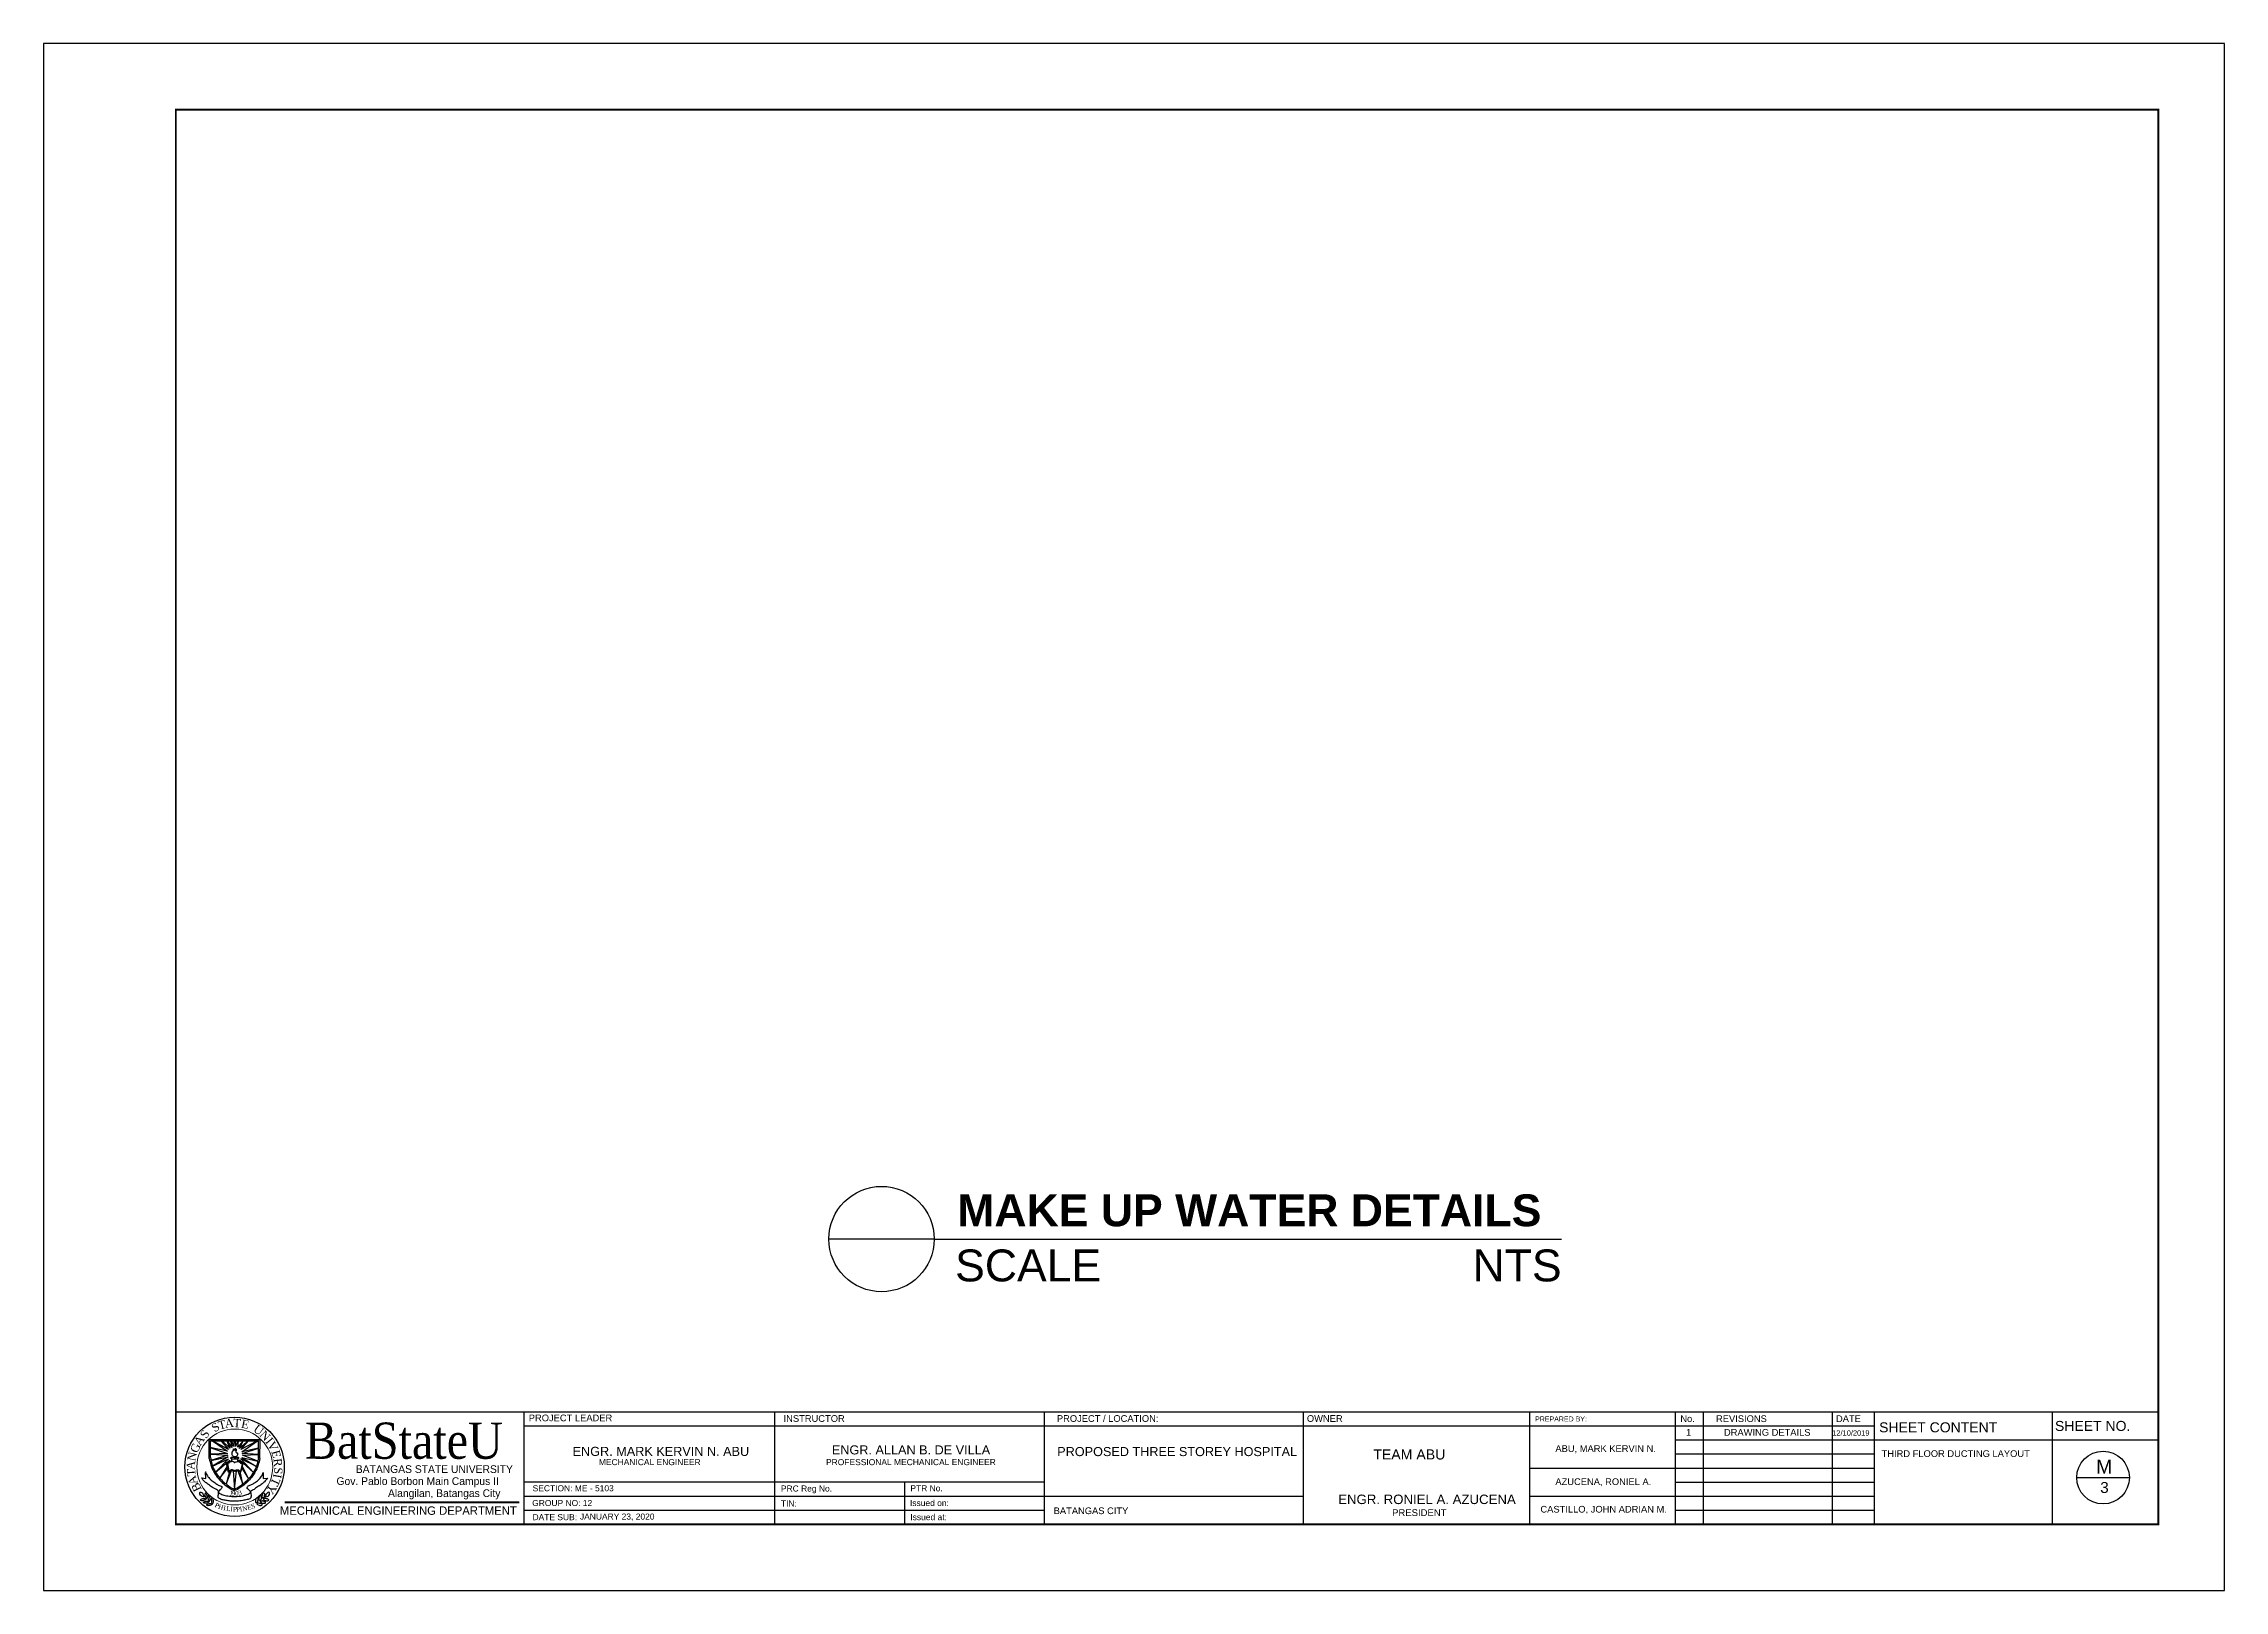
# Model space of a CAD drawing. Header units: millimetres. Extents: x 0 to 529, y -2 to 262.
# Drawn here: x 430.1 to 529.4, y 95.2 to 165.6 of the extents above; entities that cross this region are included whole.
import ezdxf
from ezdxf.enums import TextEntityAlignment as Align

# ---------------------------------------------------------------- set-up
doc = ezdxf.new("R2010")
doc.units = ezdxf.units.MM
doc.layers.add('.1', color=1, linetype='Continuous')
doc.layers.add('template', color=7, linetype='Continuous')
doc.styles.add('arial', font='arial.ttf')
doc.styles.add('CGOTHIC', font='GOTHIC.TTF')
doc.styles.add('GARAMOND', font='GARA.TTF')
doc.styles.get("Standard").update_dxf_attribs({"font": 'arial.ttf'})

msp = doc.modelspace()

# ---------------------------------------------------------------- linework, layer by layer
at = {"layer": '.1', "color": 0}
msp.add_line((529.356, 165.6), (430.08, 165.6), dxfattribs=at)
for q in [(465.828, 111.194), (499.185, 111.194)]:
    msp.add_line((470.624, 111.194), q)
msp.add_circle((468.226, 111.194), 2.398)
at = {"layer": 'template'}
for p, q in [((430.08, 165.6), (430.08, 95.204)), ((529.356, 95.204), (529.356, 165.6)), ((436.096, 103.333), (526.347, 103.333)), ((451.943, 103.334), (451.943, 98.212)), ((451.943, 103.333), (451.943, 98.212)), ((463.352, 103.334), (463.352, 98.212)), ((463.352, 103.333), (463.352, 98.212)), ((475.643, 98.212), (475.643, 103.333)), ((487.419, 103.333), (487.419, 98.212)), ((497.721, 103.333), (497.721, 98.212)), ((504.351, 103.333), (504.351, 98.212)), ((505.631, 103.333), (505.631, 98.212)), ((511.496, 103.333), (511.496, 98.212)), ((513.416, 103.333), (513.416, 98.212)), ((521.51, 103.333), (521.51, 98.212)), ((451.943, 102.693), (508.513, 102.693)), ((506.755, 102.693), (513.416, 102.693)), ((437.623, 102.076), (439.934, 102.072)), ((437.623, 101.21), (437.623, 102.076)), ((438.447, 101.541), (437.65, 101.714)), ((437.65, 101.714), (438.447, 101.438)), ((437.672, 102.013), (439.869, 102.013)), ((437.672, 101.244), (437.672, 102.013)), ((438.447, 101.438), (437.698, 101.405)), ((437.698, 101.405), (438.469, 101.351)), ((438.469, 101.351), (437.698, 101.116)), ((437.698, 101.116), (438.474, 101.286)), ((438.502, 101.617), (437.764, 102.013)), ((437.764, 102.013), (438.447, 101.541)), ((438.474, 101.286), (437.772, 100.854)), ((438.203, 102.013), (438.171, 101.98)), ((438.171, 101.98), (438.502, 101.617)), ((438.561, 101.671), (438.203, 102.013)), ((438.453, 102.013), (438.426, 102.013)), ((438.426, 102.013), (438.561, 101.671)), ((438.643, 101.709), (438.453, 102.013)), ((438.643, 102.013), (438.585, 101.996)), ((438.585, 101.996), (438.643, 101.709)), ((438.724, 101.752), (438.643, 102.013)), ((438.746, 102.013), (438.724, 101.752)), ((438.822, 102.013), (438.746, 102.013)), ((438.919, 102.013), (438.822, 101.758)), ((438.822, 101.758), (438.822, 102.013)), ((439.158, 102.013), (438.919, 101.72)), ((438.919, 101.72), (438.957, 102.013)), ((438.957, 102.013), (438.919, 102.013)), ((439.408, 102.013), (439.001, 101.665)), ((439.001, 101.665), (439.158, 102.013)), ((439.82, 102.013), (439.061, 101.611)), ((439.061, 101.611), (439.408, 102.013)), ((439.098, 101.508), (439.82, 102.013)), ((439.869, 101.676), (439.098, 101.508)), ((439.12, 101.427), (439.869, 101.676)), ((439.869, 101.394), (439.12, 101.427)), ((439.131, 101.351), (439.869, 101.394)), ((439.836, 101.085), (439.131, 101.351)), ((439.869, 101.238), (439.869, 102.013)), ((439.918, 101.21), (439.934, 102.072)), ((504.351, 102.053), (515.111, 102.053)), ((504.351, 101.413), (513.416, 101.413)), ((511.75, 102.053), (526.347, 102.053)), ((437.275, 100.331), (437.459, 100.293)), ((437.459, 100.293), (437.449, 100.569)), ((437.772, 100.854), (438.502, 101.188)), ((438.502, 101.188), (437.905, 100.579)), ((437.905, 100.579), (438.556, 101.123)), ((438.42, 100.819), (438.109, 100.304)), ((438.109, 100.304), (438.431, 100.738)), ((438.386, 100.981), (438.463, 100.626)), ((438.39, 100.04), (438.637, 100.657)), ((438.545, 100.602), (438.39, 100.04)), ((438.446, 100.973), (438.504, 100.643)), ((438.632, 101.196), (438.632, 101.095)), ((438.702, 100.64), (438.77, 99.803)), ((438.77, 99.803), (438.854, 100.646)), ((438.912, 101.184), (438.912, 101.083)), ((438.925, 100.64), (439.144, 100.035)), ((439.628, 100.567), (438.995, 101.139)), ((439.144, 100.035), (439.023, 100.608)), ((439.122, 100.944), (439.041, 100.637)), ((439.766, 100.849), (439.061, 101.188)), ((439.061, 101.188), (439.628, 100.567)), ((439.073, 100.62), (439.167, 100.984)), ((439.098, 101.253), (439.766, 100.849)), ((439.098, 101.253), (439.836, 101.085)), ((439.104, 100.771), (439.408, 100.277)), ((439.408, 100.277), (439.136, 100.841)), ((440.067, 100.571), (440.079, 100.301)), ((440.079, 100.301), (440.259, 100.307)), ((497.721, 100.773), (508.513, 100.773)), ((506.755, 100.773), (513.416, 100.773)), ((522.631, 100.336), (525.031, 100.336)), ((451.943, 100.142), (475.643, 100.142)), ((451.943, 99.499), (487.419, 99.499)), ((469.276, 100.142), (469.276, 98.212)), ((497.721, 99.492), (508.513, 99.492)), ((504.351, 100.132), (513.416, 100.132)), ((506.755, 99.492), (513.416, 99.492)), ((451.943, 98.856), (462.277, 98.856)), ((451.943, 98.856), (475.643, 98.856)), ((463.352, 98.856), (473.686, 98.856)), ((504.351, 98.852), (513.416, 98.852)), ((430.08, 95.204), (529.356, 95.204))]:
    msp.add_line(p, q, dxfattribs=at)
at = {"layer": 'template', "linetype": 'Continuous', "ltscale": 0.5}
msp.add_line((463.352, 103.333), (463.352, 98.212), dxfattribs=at)
at = {"layer": 'template', "linetype": 'Continuous', "lineweight": 50}
msp.add_line((441.061, 99.221), (451.721, 99.221), dxfattribs=at)
at = {"layer": 'template', "linetype": 'Continuous', "const_width": 0.0853}
msp.add_lwpolyline([(436.096, 98.212), (526.347, 98.212), (526.347, 162.591), (436.096, 162.591)], close=True, dxfattribs=at)
at = {"layer": 'template'}
for centre, radius in [((438.774, 100.827), 2.263), ((523.831, 100.336), 1.2)]:
    msp.add_circle(centre, radius, dxfattribs=at)
at = {"layer": 'template', "lineweight": 20}
for centre, radius in [((438.774, 100.827), 2.263), ((438.783, 100.82), 1.728)]:
    msp.add_circle(centre, radius, dxfattribs=at)
at = {"layer": 'template'}
for points, end_tangent in [([(438.618, 101.265), (438.706, 101.261), (438.797, 101.257), (438.859, 101.258), (438.913, 101.264), (438.943, 101.262), (438.944, 101.233), (438.944, 101.209), (438.933, 101.187), (438.908, 101.184), (438.857, 101.179), (438.77, 101.179), (438.665, 101.176), (438.639, 101.192), (438.609, 101.211), (438.617, 101.267), (438.617, 101.273)], (-1, 0)), ([(438.446, 100.973), (438.521, 101.014), (438.574, 101.06), (438.626, 101.075), (438.678, 101.081), (438.73, 101.06), (438.751, 101.034), (438.771, 101.02), (438.8, 101.046), (438.867, 101.06), (438.93, 101.072), (439, 101.04), (439.046, 100.994), (439.104, 100.973), (439.122, 100.982), (439.122, 100.944)], (0, -1))]:
    msp.add_spline(points, degree=3, dxfattribs=dict(at, end_tangent=end_tangent))
at = {"layer": 'template', "start_tangent": (-1, 0)}
msp.add_spline([(438.764, 101.285), (438.695, 101.322), (438.659, 101.379), (438.659, 101.441), (438.659, 101.489), (438.674, 101.514), (438.688, 101.562), (438.71, 101.558), (438.717, 101.606), (438.731, 101.642), (438.751, 101.615), (438.788, 101.582), (438.817, 101.582), (438.814, 101.62), (438.801, 101.655), (438.803, 101.667), (438.838, 101.637), (438.838, 101.609), (438.844, 101.583), (438.844, 101.554), (438.833, 101.51), (438.86, 101.469), (438.892, 101.47), (438.913, 101.417), (438.907, 101.374), (438.875, 101.315), (438.845, 101.29), (438.808, 101.283), (438.763, 101.283), (438.765, 101.283)], degree=3, dxfattribs=at)
at = {"layer": 'template'}
for points, knots in [([(440.259, 100.307), (440.263, 100.307), (440.287, 100.302), (440.15, 100.173), (440.066, 100.062), (439.893, 99.967), (439.734, 99.86), (439.618, 99.766), (439.492, 99.725), (439.518, 99.594), (439.549, 99.49), (439.476, 99.363), (439.324, 99.335), (439.126, 99.283), (438.883, 99.265), (438.645, 99.259), (438.434, 99.291), (438.248, 99.311), (438.114, 99.359), (438.041, 99.414), (438.014, 99.464), (438.036, 99.552), (438.055, 99.64), (438.024, 99.791), (437.809, 99.836), (437.645, 99.975), (437.492, 100.093), (437.362, 100.182), (437.318, 100.269), (437.246, 100.337), (437.274, 100.333), (437.303, 100.326)], [1.525096, 1.525096, 1.525096, 1.525096, 1.532073, 1.584612, 1.633558, 1.698069, 1.768711, 1.823631, 1.856154, 1.874433, 1.942755, 1.959564, 2.013837, 2.081716, 2.168665, 2.253261, 2.318126, 2.380396, 2.439479, 2.4572, 2.470092, 2.492272, 2.543518, 2.560297, 2.639259, 2.721631, 2.780104, 2.832648, 2.871086, 2.885372, 2.911145, 2.911145, 2.911145, 2.911145]), ([(437.465, 100.598), (437.415, 100.598), (437.537, 100.435), (437.595, 100.321), (437.751, 100.183), (437.926, 100.081), (438.04, 99.965), (438.223, 99.936), (438.179, 99.843), (438.132, 99.793), (438.068, 99.755), (438.019, 99.656), (438.174, 99.569), (438.35, 99.518), (438.569, 99.48), (438.748, 99.482), (438.959, 99.479), (439.194, 99.507), (439.389, 99.586), (439.495, 99.649), (439.495, 99.717), (439.438, 99.759), (439.401, 99.81), (439.335, 99.845), (439.355, 99.913), (439.416, 99.985), (439.554, 100.007), (439.697, 100.109), (439.834, 100.203), (439.936, 100.306), (439.999, 100.4), (440.054, 100.47), (440.067, 100.559), (440.067, 100.571)], [0, 0, 0, 0, 0.050157, 0.09733, 0.169415, 0.238469, 0.297382, 0.34519, 0.361609, 0.384753, 0.415402, 0.43521, 0.480082, 0.549086, 0.637593, 0.692397, 0.728181, 0.847546, 0.920378, 0.94488, 0.959291, 0.979722, 1.010309, 1.023969, 1.046254, 1.066064, 1.119081, 1.173808, 1.241086, 1.282544, 1.318293, 1.350594, 1.379885, 1.379885, 1.379885, 1.379885]), ([(437.449, 100.592), (437.454, 100.597), (437.462, 100.601), (437.474, 100.6), (437.476, 100.6)], [3.04846765, 3.04846765, 3.04846765, 3.04846765, 3.05886904, 3.06079098, 3.06079098, 3.06079098, 3.06079098]), ([(438.743, 100.135), (438.755, 100.133), (438.777, 100.13), (438.792, 100.131), (438.803, 100.135)], [0, 0, 0, 0, 0.01145534, 0.02007474, 0.02007474, 0.02007474, 0.02007474]), ([(438.743, 100.114), (438.755, 100.112), (438.777, 100.109), (438.792, 100.11), (438.803, 100.114)], [0, 0, 0, 0, 0.01145534, 0.02007474, 0.02007474, 0.02007474, 0.02007474]), ([(438.749, 100.065), (438.759, 100.067), (438.776, 100.069), (438.789, 100.069), (438.797, 100.067)], [0.00178548, 0.00178548, 0.00178548, 0.00178548, 0.01145534, 0.01823656, 0.01823656, 0.01823656, 0.01823656]), ([(438.751, 100.045), (438.76, 100.047), (438.776, 100.049), (438.788, 100.048), (438.795, 100.047)], [0.00231179, 0.00231179, 0.00231179, 0.00231179, 0.01145534, 0.0176246, 0.0176246, 0.0176246, 0.0176246])]:
    msp.add_open_spline(points, degree=3, knots=knots, dxfattribs=at)
for points in [[(437.623, 101.21), (437.693, 100.91), (437.839, 100.573), (438.04, 100.291), (438.442, 99.928), (438.713, 99.771), (438.767, 99.754)], [(437.672, 101.244), (437.742, 100.944), (437.888, 100.608), (438.089, 100.326), (438.491, 99.963), (438.762, 99.805), (438.816, 99.789)], [(438.386, 100.981), (438.385, 101.02), (438.442, 101.028), (438.504, 101.052), (438.58, 101.089), (438.632, 101.095), (438.632, 101.118)], [(438.463, 100.626), (438.513, 100.59), (438.565, 100.602), (438.6, 100.639), (438.637, 100.657), (438.69, 100.657), (438.73, 100.648), (438.771, 100.628), (438.838, 100.642), (438.878, 100.654), (438.925, 100.64), (439.023, 100.608), (439.073, 100.62)], [(438.504, 100.643), (438.559, 100.643), (438.568, 100.666), (438.606, 100.687), (438.669, 100.701), (438.73, 100.672), (438.768, 100.666), (438.817, 100.669), (438.855, 100.687), (438.91, 100.692), (438.945, 100.689), (438.977, 100.666), (438.994, 100.652), (439.041, 100.637)], [(439.869, 101.244), (439.799, 100.944), (439.652, 100.608), (439.452, 100.326), (439.05, 99.963), (438.779, 99.805), (438.724, 99.789)], [(439.918, 101.21), (439.848, 100.91), (439.701, 100.573), (439.501, 100.291), (439.099, 99.928), (438.828, 99.771), (438.773, 99.754)], [(439.166, 100.979), (439.154, 101.023), (439.093, 101.008), (439.058, 101.025), (439.032, 101.057), (438.994, 101.081), (438.962, 101.104), (438.912, 101.104)], [(437.357, 99.462), (437.248, 99.501), (437.198, 99.579), (437.191, 99.656), (437.201, 99.669), (437.268, 99.662), (437.334, 99.602), (437.36, 99.544), (437.368, 99.488), (437.368, 99.461), (437.362, 99.461), (437.347, 99.475), (437.346, 99.475)], [(437.463, 99.351), (437.401, 99.305), (437.313, 99.286), (437.259, 99.288), (437.215, 99.315), (437.214, 99.332), (437.256, 99.359), (437.298, 99.375), (437.35, 99.383), (437.369, 99.389), (437.408, 99.378), (437.46, 99.35), (437.461, 99.344)], [(437.49, 99.388), (437.518, 99.46), (437.511, 99.549), (437.494, 99.601), (437.456, 99.635), (437.438, 99.632), (437.425, 99.584), (437.421, 99.539), (437.428, 99.487), (437.428, 99.467), (437.449, 99.432), (437.49, 99.391), (437.497, 99.391)], [(437.628, 99.269), (437.656, 99.341), (437.649, 99.431), (437.632, 99.482), (437.594, 99.517), (437.577, 99.513), (437.563, 99.465), (437.559, 99.42), (437.566, 99.369), (437.566, 99.348), (437.587, 99.314), (437.628, 99.272), (437.635, 99.272)], [(437.779, 99.162), (437.807, 99.234), (437.8, 99.324), (437.783, 99.375), (437.745, 99.41), (437.728, 99.406), (437.714, 99.358), (437.711, 99.313), (437.718, 99.262), (437.718, 99.241), (437.738, 99.207), (437.779, 99.165), (437.786, 99.165)], [(439.757, 99.178), (439.733, 99.252), (439.743, 99.341), (439.763, 99.392), (439.802, 99.425), (439.819, 99.42), (439.831, 99.372), (439.832, 99.327), (439.823, 99.276), (439.823, 99.255), (439.8, 99.221), (439.757, 99.182), (439.751, 99.182)], [(439.913, 99.279), (439.888, 99.353), (439.899, 99.442), (439.918, 99.493), (439.958, 99.525), (439.975, 99.521), (439.986, 99.472), (439.988, 99.428), (439.979, 99.376), (439.978, 99.356), (439.956, 99.322), (439.913, 99.283), (439.906, 99.283)], [(439.939, 99.242), (439.998, 99.192), (440.085, 99.17), (440.14, 99.17), (440.184, 99.195), (440.187, 99.212), (440.145, 99.241), (440.104, 99.258), (440.053, 99.268), (440.033, 99.275), (439.994, 99.267), (439.942, 99.241), (439.94, 99.234)], [(440.056, 99.392), (440.031, 99.465), (440.042, 99.554), (440.061, 99.605), (440.101, 99.638), (440.118, 99.634), (440.129, 99.585), (440.131, 99.54), (440.122, 99.489), (440.121, 99.468), (440.099, 99.435), (440.056, 99.395), (440.049, 99.396)], [(440.082, 99.354), (440.141, 99.305), (440.228, 99.283), (440.283, 99.283), (440.327, 99.308), (440.33, 99.325), (440.288, 99.354), (440.247, 99.371), (440.196, 99.381), (440.176, 99.388), (440.137, 99.379), (440.085, 99.353), (440.083, 99.347)], [(440.192, 99.461), (440.302, 99.495), (440.356, 99.571), (440.366, 99.647), (440.356, 99.661), (440.29, 99.657), (440.22, 99.6), (440.192, 99.542), (440.182, 99.488), (440.18, 99.46), (440.187, 99.46), (440.202, 99.474), (440.204, 99.474)], [(437.601, 99.233), (437.539, 99.186), (437.452, 99.167), (437.397, 99.169), (437.354, 99.196), (437.352, 99.214), (437.394, 99.24), (437.436, 99.256), (437.488, 99.264), (437.508, 99.27), (437.547, 99.26), (437.598, 99.232), (437.6, 99.225)], [(437.752, 99.125), (437.691, 99.079), (437.603, 99.06), (437.548, 99.062), (437.505, 99.089), (437.503, 99.106), (437.546, 99.133), (437.588, 99.149), (437.639, 99.157), (437.659, 99.163), (437.698, 99.153), (437.749, 99.124), (437.751, 99.118)], [(439.783, 99.141), (439.843, 99.092), (439.93, 99.07), (439.984, 99.069), (440.029, 99.094), (440.031, 99.112), (439.99, 99.14), (439.949, 99.158), (439.897, 99.168), (439.878, 99.174), (439.839, 99.166), (439.786, 99.14), (439.784, 99.133)]]:
    msp.add_spline(points, degree=3, dxfattribs=at)

# ---------------------------------------------------------------- texts
at = {"char_height": 1.45195, "attachment_point": 1, "style": 'arial'}
for s, width, insert in [('{\\fArial|b1|i0|c0|p34;MAKE UP WATER DETAILS}', 43.36072, (471.673, 113.228)), ('\\pt30.49094;SCALE                              NTS', 49.36036, (471.574, 110.718))]:
    msp.add_mtext_dynamic_manual_height_columns(s, width=width, gutter_width=1, heights=[0], dxfattribs=dict(at, insert=insert))
at = {"layer": 'template', "width": 1}
for s, height, style, p in [('BatStateU', 1.6503, 'GARAMOND', (446.48, 101.193)), ('Gov. Pablo Borbon Main Campus II', 0.35128, 'CGOTHIC', (447.107, 100.001)), ('BATANGAS STATE UNIVERSITY', 0.35128, 'CGOTHIC', (447.867, 100.547)), ('Alangilan, Batangas City', 0.35128, 'CGOTHIC', (448.316, 99.452))]:
    msp.add_text(s, height=height, dxfattribs=dict(at, style=style)).set_placement(p, align=Align.CENTER)
at = {"layer": 'template', "style": 'arial'}
for s, height, p in [('PROJECT LEADER', 0.30409, (452.166, 102.901)), ('INSTRUCTOR', 0.304, (463.765, 102.874)), ('PROJECT / LOCATION:', 0.30402, (476.207, 102.874)), ('PROJECT / LOCATION:', 0.30402, (476.207, 102.874)), ('PROJECT / LOCATION:', 0.30402, (476.207, 102.874)), ('OWNER', 0.304, (487.588, 102.874)), ('PREPARED BY: ', 0.22802, (497.98, 102.891)), ('No.', 0.304, (504.588, 102.866)), ('1', 0.304, (504.851, 102.246)), ('REVISIONS', 0.304, (506.214, 102.866)), ('DRAWING DETAILS', 0.30402, (506.574, 102.242)), ('12/10/2019', 0.2432, (511.501, 102.246)), ('DATE', 0.304, (511.675, 102.866)), ('SHEET CONTENT', 0.45603, (513.638, 102.397)), ('SHEET NO.', 0.456, (521.644, 102.46)), ('ENGR. MARK KERVIN N. ABU', 0.41257, (454.161, 101.324)), ('ENGR. ALLAN B. DE VILLA', 0.41257, (465.964, 101.391)), ('PROPOSED THREE STOREY HOSPITAL', 0.41257, (476.222, 101.315)), ('TEAM ABU', 0.4598, (490.609, 101.161)), ('ABU, MARK KERVIN N.', 0.30402, (498.9, 101.503)), ('THIRD FLOOR DUCTING LAYOUT', 0.30402, (513.749, 101.276)), ('MECHANICAL ENGINEER', 0.27505, (455.357, 100.903)), ('PROFESSIONAL MECHANICAL ENGINEER', 0.27505, (465.698, 100.903)), ('AZUCENA, RONIEL A.', 0.30402, (498.9, 99.998)), ('M', 0.624, (523.521, 100.523)), ('GROUP NO: 12', 0.27505, (452.322, 99.042)), ('SECTION: ME - 5103', 0.27505, (452.341, 99.715)), ('TIN:', 0.275, (463.644, 99.02)), ('PRC Reg No.', 0.27505, (463.644, 99.702)), ('Issued on:', 0.275, (469.519, 99.042)), ('PTR No.', 0.275, (469.538, 99.715)), ('ENGR. RONIEL A. AZUCENA', 0.43038, (489.013, 99.132)), ('3', 0.499, (523.702, 99.637)), ('DATE SUB:', 0.275, (452.337, 98.399)), ('JANUARY 23, 2020', 0.27505, (454.494, 98.425)), ('Issued at:', 0.275, (469.535, 98.399)), ('BATANGAS CITY', 0.30402, (476.06, 98.674)), ('PRESIDENT', 0.3099, (491.466, 98.587)), ('CASTILLO, JOHN ADRIAN M.', 0.30402, (498.22, 98.745))]:
    msp.add_text(s, height=height, dxfattribs=at).set_placement(p)
at = {"layer": 'template', "attachment_point": 1}
for s, insert, char_height, width, rotation in [('{\\fTimes New Roman|b0|i0|c0|p18;S}', (437.171, 102.292), 0.37713, 29.67394, 56.11039), ('{\\fTimes New Roman|b0|i0|c0|p18;S}', (437.669, 102.706), 0.37713, 29.67394, 33.23179), ('{\\fTimes New Roman|b0|i0|c0|p18;T}', (437.985, 102.883), 0.37713, 29.67394, 14.44799), ('{\\fTimes New Roman|b0|i0|c0|p18;A}', (438.308, 102.98), 0.37713, 29.67394, 5.71852), ('{\\fTimes New Roman|b0|i0|c0|p18;T}', (438.724, 103.015), 0.37713, 0.3193, 356.81503), ('{\\fTimes New Roman|b0|i0|c0|p18;E}', (439.121, 102.986), 0.37713, 29.67394, 348.69045), ('{\\fTimes New Roman|b0|i0|c0|p18;U}', (439.813, 102.778), 0.37713, 29.67394, 323.50126), ('{\\fTimes New Roman|b0|i0|c0|p18;N}', (440.15, 102.52), 0.37713, 29.67394, 314.13564), ('{\\fTimes New Roman|b0|i0|c0|p18;N}', (436.607, 101.14), 0.37713, 29.67394, 77.56161), ('{\\fTimes New Roman|b0|i0|c0|p18;G}', (436.731, 101.578), 0.37713, 29.67394, 65.93474), ('{\\fTimes New Roman|b0|i0|c0|p18;A}', (436.895, 101.965), 0.37713, 29.67394, 56.11039), ('{\\fTimes New Roman|b0|i0|c0|p18;I}', (440.45, 102.206), 0.37713, 29.67394, 308.6454), ('{\\fTimes New Roman|b0|i0|c0|p18;V}', (440.581, 102.037), 0.37713, 29.67394, 298.20017), ('{\\fTimes New Roman|b0|i0|c0|p18;E}', (440.806, 101.626), 0.37713, 29.67394, 285.47868), ('{\\fTimes New Roman|b0|i0|c0|p18;A}', (436.576, 100.705), 0.37713, 29.67394, 85.53705), ('{\\fTimes New Roman|b0|i0|c0|p18;T}', (436.627, 100.384), 0.37713, 29.67394, 94.26652), ('{\\fTimes New Roman|b0|i0|c0|p18;A}', (436.761, 99.952), 0.37713, 29.67394, 110.36673), ('{\\fTimes New Roman|b0|i0|c0|p18;T}', (440.872, 100.222), 0.37713, 29.67394, 245.97799), ('{\\fTimes New Roman|b0|i0|c0|p18;I}', (440.919, 100.466), 0.37713, 29.67394, 259.8108), ('{\\fTimes New Roman|b0|i0|c0|p18;R}', (440.914, 101.234), 0.37713, 29.67394, 276.19955), ('{\\fTimes New Roman|b0|i0|c0|p18;S}', (440.961, 100.792), 0.37713, 29.67394, 266.05857), ('{\\fTimes New Roman|b0|i0|c0|p18;B}', (436.943, 99.646), 0.37713, 29.67394, 115.18408), ('{\\fTimes New Roman|b0|i0|c0|p18;1}', (438.56, 99.751), 0.21119, 29.67394, 350.69674), ('{\\fTimes New Roman|b0|i0|c0|p18;9}', (438.642, 99.729), 0.21119, 29.67394, 359.89652), ('{\\fTimes New Roman|b0|i0|c0|p18;0}', (438.798, 99.724), 0.21119, 29.67394, 359.89652), ('{\\fTimes New Roman|b0|i0|c0|p18;3}', (438.912, 99.727), 0.21119, 29.67394, 14.57269), ('{\\fTimes New Roman|b0|i0|c0|p18;Y}', (440.722, 99.87), 0.37713, 29.67394, 237.49398), ('{\\fTimes New Roman|b0|i0|c0|p18;P}', (437.938, 99.207), 0.21119, 29.67394, 333.24497), ('{\\fTimes New Roman|b0|i0|c0|p18;P}', (437.944, 99.207), 0.21119, 29.67394, 333.24497), ('{\\fTimes New Roman|b0|i0|c0|p18;H}', (438.07, 99.132), 0.21119, 29.67394, 342.36893), ('{\\fTimes New Roman|b0|i0|c0|p18;I}', (438.286, 99.062), 0.21119, 29.67394, 350.74463), ('{\\fTimes New Roman|b0|i0|c0|p18;L}', (438.416, 99.043), 0.21119, 29.67394, 350.69674), ('{\\fTimes New Roman|b0|i0|c0|p18;I}', (438.592, 99.01), 0.21119, 29.67394, 357.83253), ('{\\fTimes New Roman|b0|i0|c0|p18;P}', (438.698, 99), 0.21119, 29.67394, 359.89652), ('{\\fTimes New Roman|b0|i0|c0|p18;P}', (438.831, 98.993), 0.21119, 29.67394, 7.51618), ('{\\fTimes New Roman|b0|i0|c0|p18;I}', (438.993, 99.001), 0.21119, 29.67394, 9.03911), ('{\\fTimes New Roman|b0|i0|c0|p18;N}', (439.101, 99.01), 0.21119, 29.67394, 12.92447), ('{\\fTimes New Roman|b0|i0|c0|p18;E}', (439.324, 99.067), 0.21119, 29.67394, 14.57269), ('{\\fTimes New Roman|b0|i0|c0|p18;S}', (439.503, 99.118), 0.21119, 29.67394, 14.57269)]:
    msp.add_mtext(s, dxfattribs=dict(at, insert=insert, char_height=char_height, width=width, rotation=rotation))
at = {"layer": 'template', "linetype": 'Continuous', "lineweight": 0, "insert": (440.835, 99.027), "char_height": 0.38403, "width": 12.18966, "attachment_point": 1}
msp.add_mtext('{\\fCentury Gothic|b0|i0|c0|p34;\\C7;MECHANICAL ENGINEERING DEPARTMENT}', dxfattribs=at)

doc.saveas('drawing.dxf')
